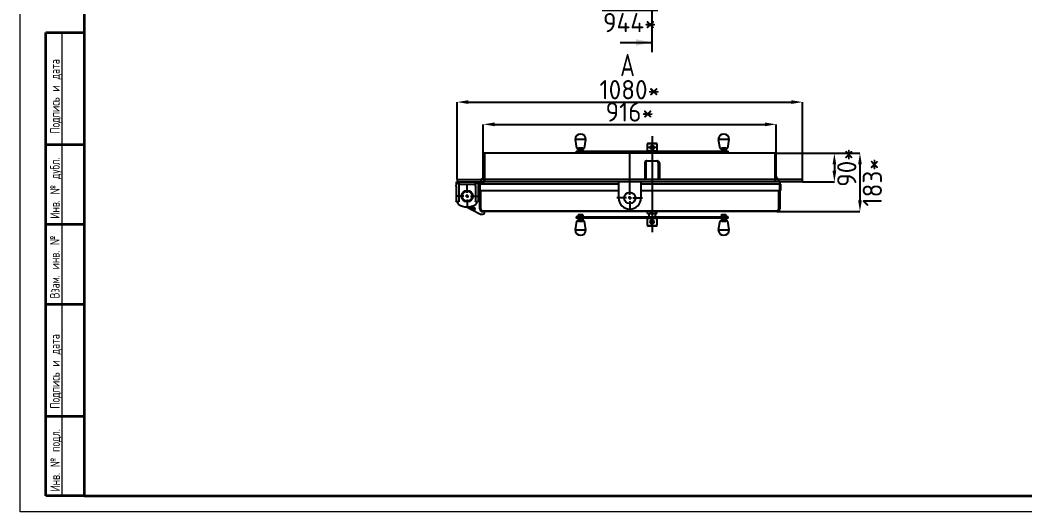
# Model space of a CAD drawing. Header units: millimetres. Extents: x 0 to 594, y 0 to 420.
# Drawn here: x 0 to 314.6, y 0 to 153.9 of the extents above; entities that cross this region are included whole.
import ezdxf

# ---------------------------------------------------------------- set-up
doc = ezdxf.new("R2010")
doc.units = ezdxf.units.MM
doc.header["$PDSIZE"] = -1
doc.layers.add('FORMAT', color=7, linetype='Continuous')
doc.layers.add('HIDDEN', color=30, linetype='Continuous')
doc.styles.add('GOST-2.304_Type-B', font='')
doc.styles.add('SLDTEXTSTYLE0', font='TXT', dxfattribs={"width": 0.7, "bigfont": 'bigfont'})
doc.styles.add('SLDTEXTSTYLE1', font='TXT', dxfattribs={"width": 0.7})
doc.styles.get('GOST-2.304_Type-B').set_extended_font_data('GOST Common')
doc.dimstyles.new('SLDDIMSTYLE0', dxfattribs={"dimtxt": 3.5, "dimasz": 3.5, "dimexe": 0, "dimexo": 0.0625, "dimgap": 0.875, "dimtad": 2, "dimdec": 1, "dimlfac": 10, "dimrnd": 1e-09, "dimzin": 12, "dimdsep": 46, "dimtxsty": 'SLDTEXTSTYLE1', "dimsah": 1, "dimcen": 0.09, "dimadec": 0, "dimazin": 3, "dimtfac": 1, "dimtdec": 1, "dimtmove": 0, "dimatfit": 0, "dimfxl": 1, "dimfrac": 2, "dimtolj": 1, "dimtzin": 12, "dimarcsym": 0})

# ---------------------------------------------------------------- blocks, each defined once
blk = doc.blocks.new('_D_1')
at = {"layer": 'Defpoints', "color": 0, "transparency": 16777216}
for p in [(143.47, 173.77), (237.87, 173.77), (237.87, 156.97)]:
    blk.add_point(p, dxfattribs=at)
at = {"layer": 'FORMAT', "color": 0, "lineweight": -2, "transparency": 16777216}
for p, q in [((143.47, 173.7), (143.47, 156.97)), ((237.87, 173.7), (237.87, 156.97)), ((146.97, 156.97), (234.37, 156.97))]:
    blk.add_line(p, q, dxfattribs=at)
at = {"layer": 'FORMAT', "color": 0, "transparency": 16777216}
for points in [[(146.97, 157.55), (146.97, 156.38), (143.47, 156.97)], [(234.37, 157.55), (234.37, 156.38), (237.87, 156.97)]]:
    blk.add_solid(points, dxfattribs=at)
at = {"layer": 'FORMAT', "color": 0, "transparency": 16777216, "insert": (190.67, 156.09), "char_height": 6, "attachment_point": 2, "style": 'GOST-2.304_Type-B'}
blk.add_mtext('\\A1;944*', dxfattribs=at)
blk = doc.blocks.new('_D_9')
at = {"layer": 'Defpoints', "color": 0, "transparency": 16777216}
for p in [(236.07, 112.24), (236.67, 93.94), (262.67, 93.94)]:
    blk.add_point(p, dxfattribs=at)
at = {"layer": 'FORMAT', "color": 0, "lineweight": -2, "transparency": 16777216}
for p, q in [((236.13, 112.24), (262.67, 112.24)), ((262.67, 108.74), (262.67, 97.44)), ((236.73, 93.94), (262.67, 93.94))]:
    blk.add_line(p, q, dxfattribs=at)
at = {"layer": 'FORMAT', "color": 0, "transparency": 16777216}
for points in [[(262.09, 108.74), (263.25, 108.74), (262.67, 112.24)], [(262.09, 97.44), (263.25, 97.44), (262.67, 93.94)]]:
    blk.add_solid(points, dxfattribs=at)
at = {"layer": 'FORMAT', "color": 0, "transparency": 16777216, "insert": (263.54, 103.09), "char_height": 6, "attachment_point": 2, "rotation": 90, "style": 'GOST-2.304_Type-B'}
blk.add_mtext('\\A1;183*', dxfattribs=at)
blk = doc.blocks.new('_D_10')
at = {"layer": 'Defpoints', "color": 0, "transparency": 16777216}
for p in [(236.07, 112.24), (244.67, 103.24), (254.67, 103.24)]:
    blk.add_point(p, dxfattribs=at)
at = {"layer": 'FORMAT', "color": 0, "lineweight": -2, "transparency": 16777216}
for p, q in [((236.13, 112.24), (254.67, 112.24)), ((254.67, 108.74), (254.67, 106.74)), ((244.73, 103.24), (254.67, 103.24))]:
    blk.add_line(p, q, dxfattribs=at)
at = {"layer": 'FORMAT', "color": 0, "transparency": 16777216}
for points in [[(254.09, 108.74), (255.25, 108.74), (254.67, 112.24)], [(254.09, 106.74), (255.25, 106.74), (254.67, 103.24)]]:
    blk.add_solid(points, dxfattribs=at)
at = {"layer": 'FORMAT', "color": 0, "transparency": 16777216, "insert": (255.54, 107.74), "char_height": 6, "attachment_point": 2, "rotation": 90, "style": 'GOST-2.304_Type-B'}
blk.add_mtext('\\A1;90*', dxfattribs=at)
blk = doc.blocks.new('_D_11')
at = {"layer": 'Defpoints', "color": 0, "transparency": 16777216}
for p in [(236.47, 121.26), (144.87, 111.91), (236.47, 111.91)]:
    blk.add_point(p, dxfattribs=at)
at = {"layer": 'FORMAT', "color": 0, "lineweight": -2, "transparency": 16777216}
for p, q in [((144.87, 111.97), (144.87, 121.26)), ((148.37, 121.26), (232.97, 121.26)), ((236.47, 111.97), (236.47, 121.26))]:
    blk.add_line(p, q, dxfattribs=at)
at = {"layer": 'FORMAT', "color": 0, "transparency": 16777216}
for points in [[(148.37, 121.84), (148.37, 120.67), (144.87, 121.26)], [(232.97, 121.84), (232.97, 120.67), (236.47, 121.26)]]:
    blk.add_solid(points, dxfattribs=at)
at = {"layer": 'FORMAT', "color": 0, "transparency": 16777216, "insert": (190.67, 128.13), "char_height": 6, "attachment_point": 2, "style": 'GOST-2.304_Type-B'}
blk.add_mtext('\\A1;916*', dxfattribs=at)
blk = doc.blocks.new('_D_12')
at = {"layer": 'Defpoints', "color": 0, "transparency": 16777216}
for p in [(244.67, 128.23), (136.67, 104.04), (244.67, 104.04)]:
    blk.add_point(p, dxfattribs=at)
at = {"layer": 'FORMAT', "color": 0, "lineweight": -2, "transparency": 16777216}
for p, q in [((136.67, 104.1), (136.67, 128.23)), ((140.17, 128.23), (241.17, 128.23)), ((244.67, 104.1), (244.67, 128.23))]:
    blk.add_line(p, q, dxfattribs=at)
at = {"layer": 'FORMAT', "color": 0, "transparency": 16777216}
for points in [[(140.17, 128.81), (140.17, 127.64), (136.67, 128.23)], [(241.17, 128.81), (241.17, 127.64), (244.67, 128.23)]]:
    blk.add_solid(points, dxfattribs=at)
at = {"layer": 'FORMAT', "color": 0, "transparency": 16777216, "insert": (190.67, 135.1), "char_height": 6, "attachment_point": 2, "style": 'GOST-2.304_Type-B'}
blk.add_mtext('\\A1;1080*', dxfattribs=at)
blk = doc.blocks.new('SW_CENTERMARKSYMBOL_1')
at = {"layer": 'FORMAT', "color": 0}
for p, q in [((0, 1), (0, 3.55)), ((-1, 0), (-3.55, 0)), ((0, 0), (-0.5, 0)), ((0, 0), (0, 0.5)), ((0, 0), (0, -0.5)), ((0, 0), (0.5, 0)), ((1, 0), (3.55, 0)), ((0, -1), (0, -3.55))]:
    blk.add_line(p, q, dxfattribs=at)
blk = doc.blocks.new('SW_CENTERMARKSYMBOL_2')
at = {"layer": 'FORMAT', "color": 0}
for p, q in [((0, 1), (0, 13.83)), ((-1, 0), (-4, 0)), ((0, 0), (-0.5, 0)), ((0, 0), (0, 0.5)), ((0, 0), (0, -0.5)), ((0, 0), (0.5, 0)), ((1, 0), (4, 0)), ((0, -1), (0, -4))]:
    blk.add_line(p, q, dxfattribs=at)

msp = doc.modelspace()

# ---------------------------------------------------------------- linework, layer by layer
at = {"color": 7, "linetype": 'Continuous', "lineweight": 35}
for p, q in [((20, 415), (20, 5)), ((8, 5), (8, 150)), ((8, 150), (20, 150)), ((8, 115), (20, 115)), ((8, 90), (20, 90)), ((8, 65), (20, 65)), ((8, 30), (20, 30)), ((20, 5), (8, 5)), ((20, 5), (589, 5))]:
    msp.add_line(p, q, dxfattribs=at)
at = {"color": 7, "linetype": 'Continuous', "lineweight": 18}
msp.add_line((13, 150), (13, 5), dxfattribs=at)
at = {"layer": 'FORMAT'}
for p, q in [((197.67, 143.872), (197.67, 403.198)), ((187.67, 146.872), (197.67, 146.872)), ((173.57, 116.528), (174.03, 113.828)), ((176.254, 116.528), (173.57, 116.528)), ((176.97, 116.528), (176.254, 116.528)), ((176.51, 113.828), (176.97, 116.528)), ((197.67, 117.549), (197.67, 87.488)), ((218.37, 116.528), (218.83, 113.828)), ((221.076, 116.528), (218.37, 116.528)), ((221.77, 116.528), (221.076, 116.528)), ((221.31, 113.828), (221.77, 116.528)), ((174.03, 113.828), (176.51, 113.828)), ((174.542, 113.722), (174.594, 113.765)), ((174.542, 113.234), (174.542, 113.722)), ((174.685, 113.818), (174.594, 113.765)), ((175.677, 113.818), (174.685, 113.818)), ((174.87, 113.828), (174.87, 113.818)), ((175.064, 113.234), (175.064, 113.722)), ((175.67, 113.818), (175.67, 113.828)), ((175.855, 113.818), (175.677, 113.818)), ((175.792, 113.722), (175.792, 113.234)), ((175.946, 113.765), (175.855, 113.818)), ((175.998, 113.234), (175.998, 113.722)), ((196.2, 115.288), (196.12, 115.208)), ((196.12, 115.208), (196.12, 112.968)), ((197.667, 115.208), (196.12, 115.208)), ((199.14, 115.288), (196.2, 115.288)), ((199.133, 114.038), (196.204, 114.038)), ((197.954, 114.538), (197.377, 114.538)), ((197.377, 113.538), (197.954, 113.538)), ((197.667, 114.638), (197.666, 114.638)), ((197.666, 113.438), (197.667, 113.438)), ((199.22, 115.208), (197.667, 115.208)), ((197.955, 114.538), (198.244, 114.038)), ((198.244, 114.038), (197.955, 113.538)), ((198.244, 114.038), (198.243, 114.038)), ((199.22, 115.208), (199.14, 115.288)), ((199.22, 112.968), (199.22, 115.208)), ((218.83, 113.828), (221.31, 113.828)), ((219.32, 113.234), (219.32, 113.722)), ((219.485, 113.818), (219.339, 113.734)), ((220.336, 113.818), (219.485, 113.818)), ((219.662, 113.234), (219.662, 113.722)), ((219.67, 113.828), (219.67, 113.818)), ((220.655, 113.818), (220.336, 113.818)), ((220.411, 113.722), (220.411, 113.234)), ((220.47, 113.818), (220.47, 113.828)), ((220.8, 113.734), (220.655, 113.818)), ((220.819, 113.722), (220.797, 113.733)), ((220.819, 113.234), (220.819, 113.722)), ((144.87, 105.038), (144.87, 111.908)), ((145.2, 112.238), (145.27, 112.238)), ((236.07, 112.238), (145.27, 112.238)), ((145.27, 112.238), (145.27, 111.908)), ((145.27, 111.908), (145.27, 105.038)), ((173.87, 112.888), (173.87, 112.488)), ((173.87, 112.888), (175.172, 112.888)), ((173.87, 112.488), (175.172, 112.488)), ((174.47, 113.048), (174.47, 112.888)), ((175.318, 113.048), (174.47, 113.048)), ((174.47, 112.488), (174.47, 112.328)), ((174.47, 112.328), (176.07, 112.328)), ((174.542, 113.234), (174.594, 113.191)), ((174.547, 112.238), (174.547, 112.328)), ((174.594, 113.191), (174.685, 113.138)), ((174.685, 113.138), (175.855, 113.138)), ((174.87, 113.138), (174.87, 113.048)), ((175.084, 112.238), (175.084, 112.328)), ((175.172, 112.888), (197.685, 112.888)), ((197.685, 112.488), (175.172, 112.488)), ((176.07, 113.048), (175.318, 113.048)), ((175.67, 113.048), (175.67, 113.138)), ((175.806, 112.238), (175.806, 112.328)), ((175.855, 113.138), (175.946, 113.191)), ((175.993, 112.238), (175.993, 112.328)), ((176.07, 112.888), (176.07, 113.048)), ((176.07, 112.328), (176.07, 112.488)), ((196.12, 112.968), (196.2, 112.888)), ((196.12, 112.968), (197.667, 112.968)), ((196.62, 112.488), (196.62, 112.238)), ((197.667, 112.968), (199.22, 112.968)), ((197.685, 112.488), (197.685, 112.888)), ((197.685, 112.888), (220.181, 112.888)), ((220.181, 112.488), (197.685, 112.488)), ((198.72, 112.238), (198.72, 112.488)), ((199.14, 112.888), (199.22, 112.968)), ((219.27, 113.048), (219.27, 112.888)), ((219.306, 113.048), (219.27, 113.048)), ((219.27, 112.488), (219.27, 112.328)), ((219.27, 112.328), (220.633, 112.328)), ((220.87, 113.048), (219.306, 113.048)), ((219.339, 113.222), (219.485, 113.138)), ((219.38, 112.238), (219.38, 112.328)), ((219.485, 113.138), (220.655, 113.138)), ((219.67, 113.138), (219.67, 113.048)), ((219.982, 112.238), (219.982, 112.328)), ((220.181, 112.888), (221.47, 112.888)), ((220.181, 112.488), (221.47, 112.488)), ((220.47, 113.048), (220.47, 113.138)), ((220.633, 112.328), (220.87, 112.328)), ((220.655, 113.138), (220.8, 113.222)), ((220.671, 112.238), (220.671, 112.328)), ((220.759, 112.238), (220.759, 112.328)), ((220.798, 113.226), (220.819, 113.234)), ((220.87, 112.888), (220.87, 113.048)), ((220.87, 112.328), (220.87, 112.488)), ((221.47, 112.488), (221.47, 112.888)), ((236.14, 112.238), (236.07, 112.238)), ((236.07, 112.238), (236.07, 111.908)), ((236.07, 111.908), (236.07, 105.038)), ((236.47, 105.038), (236.47, 111.908)), ((195.37, 109.238), (195.67, 109.238)), ((195.37, 109.238), (195.37, 104.038)), ((195.67, 109.238), (195.67, 104.038)), ((195.741, 106.967), (195.67, 106.879)), ((195.741, 109.238), (195.741, 104.038)), ((196.02, 109.838), (195.97, 109.838)), ((196.02, 109.838), (199.32, 109.838)), ((199.37, 109.838), (199.32, 109.838)), ((199.599, 109.238), (199.599, 104.038)), ((199.67, 106.879), (199.599, 106.967)), ((199.97, 109.238), (199.67, 109.238)), ((199.67, 109.238), (199.67, 104.038)), ((199.97, 109.238), (199.97, 104.038)), ((136.67, 104.038), (136.67, 103.238)), ((136.67, 104.038), (144.07, 104.038)), ((144.07, 104.038), (144.07, 103.238)), ((144.07, 104.038), (145.07, 104.038)), ((145.07, 104.038), (145.07, 103.238)), ((145.07, 104.038), (145.27, 104.038)), ((145.27, 105.038), (145.27, 104.038)), ((236.07, 104.038), (145.27, 104.038)), ((145.27, 104.038), (145.27, 103.708)), ((195.741, 106.766), (195.67, 106.665)), ((199.599, 106.928), (199.67, 106.838)), ((236.07, 105.038), (236.07, 104.038)), ((236.27, 104.038), (236.07, 104.038)), ((236.07, 104.038), (236.07, 103.708)), ((237.27, 104.038), (236.27, 104.038)), ((236.27, 103.238), (236.27, 104.038)), ((237.27, 103.238), (237.27, 104.038)), ((244.67, 104.038), (237.27, 104.038)), ((244.67, 103.238), (244.67, 104.038)), ((136.42, 102.838), (136.42, 102.265)), ((137.22, 102.838), (136.42, 102.838)), ((136.42, 101.889), (136.42, 102.265)), ((136.42, 101.889), (136.42, 97.162)), ((136.47, 102.838), (136.47, 103.238)), ((136.67, 103.238), (136.47, 103.238)), ((136.67, 103.238), (144.07, 103.238)), ((137.22, 102.438), (137.22, 103.238)), ((137.22, 102.838), (137.22, 102.265)), ((142.42, 102.438), (137.22, 102.438)), ((137.22, 102.265), (137.22, 101.889)), ((137.22, 101.889), (137.22, 97.162)), ((142.42, 102.438), (142.42, 103.238)), ((143.22, 102.838), (142.42, 102.838)), ((142.42, 102.838), (142.42, 102.265)), ((142.42, 101.889), (142.42, 102.265)), ((142.42, 101.889), (142.42, 97.162)), ((143.17, 102.838), (143.17, 103.238)), ((143.22, 102.838), (143.22, 102.265)), ((143.22, 102.265), (143.22, 101.889)), ((143.22, 101.889), (143.22, 97.162)), ((143.37, 101.838), (143.22, 101.838)), ((143.37, 100.538), (143.37, 101.838)), ((143.47, 102.538), (143.77, 102.538)), ((143.47, 100.538), (143.47, 102.538)), ((143.77, 103.238), (143.77, 102.538)), ((187.17, 102.538), (143.77, 102.538)), ((143.77, 102.538), (143.77, 100.538)), ((144.07, 103.238), (145.07, 103.238)), ((145.07, 103.238), (145.27, 103.238)), ((145.27, 103.708), (145.27, 103.238)), ((236.07, 103.238), (145.27, 103.238)), ((187.17, 103.238), (187.17, 102.238)), ((187.17, 102.238), (187.17, 98.238)), ((194.17, 103.238), (194.17, 102.238)), ((237.57, 102.538), (194.17, 102.538)), ((194.17, 102.238), (194.17, 98.238)), ((236.07, 103.708), (236.07, 103.238)), ((236.27, 103.238), (236.07, 103.238)), ((237.27, 103.238), (236.27, 103.238)), ((244.67, 103.238), (237.27, 103.238)), ((237.57, 103.238), (237.57, 102.538)), ((237.57, 100.538), (237.57, 102.538)), ((237.57, 102.538), (237.87, 102.538)), ((237.87, 100.538), (237.87, 102.538)), ((143.47, 100.538), (143.37, 100.538)), ((143.47, 100.538), (143.77, 100.538)), ((143.77, 100.538), (187.17, 100.538)), ((143.77, 94.838), (143.77, 100.538)), ((144.07, 94.838), (144.07, 100.538)), ((194.17, 100.538), (237.57, 100.538)), ((237.27, 94.838), (237.27, 100.538)), ((237.57, 100.538), (237.87, 100.538)), ((237.57, 100.538), (237.57, 94.838)), ((136.42, 97.038), (136.42, 97.162)), ((137.22, 97.038), (136.42, 97.038)), ((136.82, 97.038), (136.82, 96.696)), ((137.22, 97.162), (137.22, 97.038)), ((139.616, 95.442), (143.597, 93.325)), ((140.322, 95.463), (142.128, 94.503)), ((140.345, 95.462), (140.339, 95.465)), ((140.345, 95.462), (140.347, 95.466)), ((142.111, 94.523), (140.345, 95.462)), ((142.299, 94.876), (140.984, 95.575)), ((142.325, 94.874), (140.999, 95.579)), ((142.111, 94.523), (142.299, 94.876)), ((142.133, 94.512), (142.111, 94.523)), ((142.128, 94.503), (142.325, 94.874)), ((142.321, 94.865), (142.299, 94.876)), ((142.42, 97.038), (142.42, 97.162)), ((143.22, 97.038), (142.42, 97.038)), ((142.82, 96.696), (142.82, 97.038)), ((143.22, 97.162), (143.22, 97.038)), ((144.348, 93.138), (144.77, 93.138)), ((144.67, 94.238), (236.67, 94.238)), ((236.67, 93.938), (144.67, 93.938)), ((145.27, 93.638), (145.27, 93.938)), ((173.87, 92.288), (173.87, 91.888)), ((175.172, 92.288), (173.87, 92.288)), ((175.172, 91.888), (173.87, 91.888)), ((174.47, 92.448), (174.47, 92.288)), ((175.295, 92.448), (174.47, 92.448)), ((174.47, 91.888), (174.47, 91.728)), ((174.47, 91.728), (176.07, 91.728)), ((174.54, 91.542), (174.54, 91.054)), ((174.545, 92.882), (174.545, 92.448)), ((174.685, 91.638), (174.592, 91.584)), ((174.685, 92.978), (174.597, 92.927)), ((175.855, 92.978), (174.685, 92.978)), ((174.867, 91.638), (174.685, 91.638)), ((174.739, 92.448), (174.739, 92.882)), ((174.754, 91.542), (174.754, 91.054)), ((175.855, 91.638), (174.867, 91.638)), ((174.87, 91.728), (174.87, 91.638)), ((175.172, 92.288), (197.685, 92.288)), ((197.685, 91.888), (175.172, 91.888)), ((176.07, 92.448), (175.295, 92.448)), ((175.463, 92.882), (175.463, 92.448)), ((175.483, 91.054), (175.483, 91.542)), ((175.67, 91.638), (175.67, 91.728)), ((175.943, 92.927), (175.855, 92.978)), ((175.948, 91.584), (175.855, 91.638)), ((176, 91.542), (175.948, 91.583)), ((175.995, 92.882), (175.995, 92.448)), ((176, 91.542), (176, 91.054)), ((176.07, 92.288), (176.07, 92.448)), ((176.07, 91.728), (176.07, 91.888)), ((196.2, 91.888), (196.12, 91.808)), ((196.12, 91.808), (196.12, 89.568)), ((199.22, 91.808), (196.12, 91.808)), ((196.168, 93.338), (196.168, 93.938)), ((196.168, 93.338), (197.282, 93.338)), ((196.62, 93.338), (196.62, 92.288)), ((197.112, 90.738), (197.401, 91.238)), ((197.282, 93.338), (197.282, 93.938)), ((197.282, 93.338), (198.783, 93.338)), ((197.982, 91.238), (197.405, 91.238)), ((197.685, 92.288), (197.685, 91.888)), ((197.685, 92.288), (220.181, 92.288)), ((220.181, 91.888), (197.685, 91.888)), ((197.69, 91.338), (197.688, 91.338)), ((198.72, 92.288), (198.72, 93.338)), ((198.783, 93.338), (198.783, 93.938)), ((198.783, 93.338), (199.171, 93.338)), ((199.22, 91.808), (199.14, 91.888)), ((199.171, 93.338), (199.171, 93.938)), ((199.22, 89.568), (199.22, 91.808)), ((219.27, 92.448), (219.27, 92.288)), ((220.87, 92.448), (219.27, 92.448)), ((219.27, 91.888), (219.27, 91.728)), ((219.27, 91.728), (220.87, 91.728)), ((219.345, 91.552), (219.32, 91.542)), ((219.32, 91.542), (219.32, 91.054)), ((219.485, 91.638), (219.343, 91.556)), ((219.377, 92.882), (219.377, 92.448)), ((219.485, 92.978), (219.412, 92.936)), ((219.472, 92.882), (219.472, 92.448)), ((219.604, 92.978), (219.485, 92.978)), ((219.808, 91.638), (219.485, 91.638)), ((220.655, 92.978), (219.604, 92.978)), ((219.67, 91.728), (219.67, 91.638)), ((219.734, 91.542), (219.734, 91.054)), ((220.655, 91.638), (219.808, 91.638)), ((220.165, 92.448), (220.165, 92.882)), ((221.47, 92.288), (220.181, 92.288)), ((221.47, 91.888), (220.181, 91.888)), ((220.47, 91.638), (220.47, 91.728)), ((220.483, 91.054), (220.483, 91.542)), ((220.727, 92.936), (220.655, 92.978)), ((220.796, 91.556), (220.655, 91.638)), ((220.762, 92.882), (220.762, 92.448)), ((220.819, 91.542), (220.819, 91.054)), ((220.87, 92.288), (220.87, 92.448)), ((220.87, 91.728), (220.87, 91.888)), ((221.47, 91.888), (221.47, 92.288)), ((174.03, 90.948), (173.57, 88.248)), ((173.57, 88.248), (174.3, 88.248)), ((174.562, 90.948), (174.03, 90.948)), ((174.3, 88.248), (176.97, 88.248)), ((176.51, 90.948), (174.562, 90.948)), ((174.592, 91.012), (174.685, 90.958)), ((174.685, 90.958), (175.855, 90.958)), ((174.87, 90.958), (174.87, 90.948)), ((175.67, 90.948), (175.67, 90.958)), ((175.855, 90.958), (175.948, 91.012)), ((176, 91.054), (175.948, 91.013)), ((176.97, 88.248), (176.51, 90.948)), ((196.12, 89.568), (196.2, 89.488)), ((196.12, 89.568), (199.22, 89.568)), ((196.2, 89.488), (197.687, 89.488)), ((197.112, 90.738), (197.116, 90.738)), ((197.401, 90.238), (197.112, 90.738)), ((197.405, 90.238), (197.982, 90.238)), ((197.687, 89.488), (199.14, 89.488)), ((197.688, 90.138), (197.69, 90.138)), ((199.14, 89.488), (199.22, 89.568)), ((218.83, 90.948), (218.37, 88.248)), ((218.37, 88.248), (219.077, 88.248)), ((219.345, 90.948), (218.83, 90.948)), ((219.077, 88.248), (221.77, 88.248)), ((219.345, 91.045), (219.32, 91.054)), ((219.343, 91.04), (219.485, 90.958)), ((221.31, 90.948), (219.345, 90.948)), ((219.485, 90.958), (220.655, 90.958)), ((219.67, 90.958), (219.67, 90.948)), ((220.47, 90.948), (220.47, 90.958)), ((220.655, 90.958), (220.796, 91.04)), ((221.77, 88.248), (221.31, 90.948))]:
    msp.add_line(p, q, dxfattribs=at)
at = {"layer": 'FORMAT', "flags": 128}
for points in [[(175.998, 113.722), (175.944, 113.767), (175.888, 113.78), (175.792, 113.722)], [(197.377, 114.538), (197.222, 114.27), (197.088, 114.038)], [(197.088, 114.038), (197.243, 113.77), (197.377, 113.538)], [(198.243, 114.038), (198.088, 114.306), (197.954, 114.538)], [(197.954, 113.538), (198.109, 113.806), (198.243, 114.038)], [(175.998, 113.234), (175.944, 113.19), (175.888, 113.176), (175.792, 113.234)], [(195.67, 106.738), (195.688, 107.01), (195.741, 107.265)], [(195.948, 109.836), (195.854, 109.785), (195.783, 109.674), (195.756, 109.587), (195.74, 109.483), (195.735, 109.365), (195.741, 109.238)], [(199.42, 109.836), (199.42, 109.836), (199.417, 109.836), (199.409, 109.837), (199.396, 109.837), (199.381, 109.838), (199.37, 109.838)], [(199.599, 109.238), (199.602, 109.374), (199.596, 109.494), (199.581, 109.594), (199.557, 109.674), (199.488, 109.781), (199.435, 109.822), (199.391, 109.836)], [(199.599, 107.265), (199.651, 107.01), (199.67, 106.738)], [(195.67, 106.838), (195.683, 106.855), (195.741, 106.928)], [(199.67, 106.665), (199.629, 106.725), (199.599, 106.766)], [(174.54, 91.542), (174.596, 91.587), (174.654, 91.6), (174.754, 91.542)], [(174.545, 92.882), (174.596, 92.927), (174.649, 92.94), (174.739, 92.882)], [(174.739, 92.882), (175.101, 92.941), (175.463, 92.882)], [(175.995, 92.882), (175.944, 92.927), (175.943, 92.927)], [(197.405, 91.238), (197.251, 90.97), (197.116, 90.738)], [(198.271, 90.738), (198.117, 91.006), (197.982, 91.238)], [(219.377, 92.882), (219.402, 92.927), (219.428, 92.94), (219.472, 92.882)], [(220.165, 92.882), (220.463, 92.941), (220.762, 92.882)], [(220.762, 92.882), (220.737, 92.927), (220.725, 92.933)], [(174.54, 91.054), (174.596, 91.01), (174.654, 90.996), (174.754, 91.054)], [(197.116, 90.738), (197.271, 90.47), (197.405, 90.238)], [(197.982, 90.238), (198.137, 90.506), (198.271, 90.738)], [(220.794, 91.041), (220.731, 91.01), (220.639, 90.996), (220.483, 91.054)]]:
    msp.add_lwpolyline(points, dxfattribs=at)
at = {"layer": 'FORMAT'}
for centre, radius in [((197.666, 114.038), 0.6), ((197.665, 114.038), 0.45), ((139.82, 98.788), 1.8), ((139.82, 98.788), 1.6), ((190.67, 98.238), 1.75), ((197.69, 90.738), 0.6), ((197.694, 90.738), 0.45)]:
    msp.add_circle(centre, radius, dxfattribs=at)
for centre, radius, start, end in [((175.27, 116.528), 1.7, 360, 180), ((220.07, 116.528), 1.7, 360, 180), ((174.803, 113.157), 0.623, 65.24675, 114.75325), ((175.428, 112.596), 1.184, 72.08445, 107.91555), ((197.667, 114.038), 0.6, 270.00009, 89.99991), ((219.491, 113.494), 0.285, 53.18269, 126.81731), ((220.037, 112.528), 1.252, 72.58644, 107.41356), ((220.615, 113.387), 0.393, 58.72759, 121.27241), ((145.2, 111.908), 0.33, 90, 180), ((174.803, 113.799), 0.623, 245.24675, 294.75325), ((175.428, 114.36), 1.184, 252.08445, 287.91555), ((219.496, 113.448), 0.271, 235.10187, 307.7082), ((220.037, 114.429), 1.252, 252.58644, 287.41356), ((220.615, 113.569), 0.393, 238.72759, 301.27241), ((236.14, 111.908), 0.33, 0, 90), ((195.97, 109.238), 0.6, 94.29723, 180), ((195.945, 109.244), 0.275, 138.87157, 181.18054), ((195.97, 109.239), 0.599, 89.99478, 94.725), ((195.97, 110.437), 0.601, 267.91804, 274.7722), ((199.37, 110.437), 0.601, 265.22554, 272.04093), ((199.37, 109.238), 0.6, 0, 85.70278), ((199.399, 109.246), 0.27, 358.39753, 42.42469), ((143.87, 105.038), 1, 270, 0), ((195.861, 104.936), 0.191, 179.31846, 231.01015), ((199.492, 104.932), 0.178, 307.07248, 2.0836), ((237.47, 105.038), 1, 180, 270), ((190.67, 98.238), 3.5, 180, 270), ((190.67, 98.238), 3.5, 270, 0), ((137.32, 96.696), 0.5, 180, 236.25101), ((139.82, 100.438), 5, 236.25101, 303.74899), ((142.32, 96.696), 0.5, 303.74899, 0), ((144.67, 94.838), 0.9, 180, 270), ((144.67, 94.838), 0.6, 180, 270), ((236.67, 94.838), 0.6, 270, 0), ((236.67, 94.838), 0.9, 270, 0), ((144.348, 94.738), 1.6, 242, 270), ((144.77, 93.638), 0.5, 270, 0), ((175.118, 90.411), 1.189, 72.1254, 107.87461), ((175.729, 92.295), 0.645, 65.67737, 114.32263), ((175.742, 90.988), 0.611, 65.00899, 114.99101), ((197.688, 90.738), 0.6, 90.00267, 269.99733), ((219.527, 91.196), 0.403, 59.15251, 120.84749), ((219.818, 91.867), 1.073, 71.17835, 108.82165), ((220.109, 90.349), 1.251, 72.57738, 107.42262), ((220.645, 91.34), 0.259, 54.84556, 128.51971), ((175.27, 88.248), 1.7, 180, 0), ((175.118, 92.185), 1.189, 252.12539, 287.87461), ((175.742, 91.608), 0.611, 245.00899, 294.99101), ((220.07, 88.248), 1.7, 180, 0), ((219.527, 91.4), 0.403, 239.15251, 300.84749), ((220.109, 92.247), 1.251, 252.57738, 287.42262)]:
    msp.add_arc(centre, radius, start, end, dxfattribs=at)
msp.add_solid([(197.67, 146.872), (192.67, 147.872), (192.67, 145.872)], dxfattribs=at)
at = {"layer": 'HIDDEN', "color": 1, "lineweight": 18}
for p, q in [((0, 0), (0, 420)), ((594, 0), (0, 0))]:
    msp.add_line(p, q, dxfattribs=at)

# ---------------------------------------------------------------- block references
at = {"layer": 'FORMAT'}
for name, p in [('SW_CENTERMARKSYMBOL_2', (190.67, 98.238)), ('SW_CENTERMARKSYMBOL_1', (139.817, 98.788))]:
    msp.add_blockref(name, p, dxfattribs=at)

# ---------------------------------------------------------------- texts
at = {"color": 7, "linetype": 'Continuous', "lineweight": 0, "char_height": 3, "attachment_point": 1, "rotation": 90, "style": 'SLDTEXTSTYLE0'}
for s, insert in [('Подпись и дата', (9.403, 118.347)), ('Инв. № дубл.', (9.384, 91.754)), ('Взам. инв. №', (9.342, 66.804)), ('Подпись и дата', (9.398, 32.301)), ('Инв. № подл.', (9.455, 6.408))]:
    msp.add_mtext(s, dxfattribs=dict(at, insert=insert))
at = {"layer": 'FORMAT', "insert": (187.67, 143.314), "char_height": 7, "attachment_point": 1, "style": 'SLDTEXTSTYLE0'}
msp.add_mtext('А', dxfattribs=at)

# ---------------------------------------------------------------- dimensions: what is measured, and where the dimension line sits
at = {"layer": 'FORMAT'}
for base, p1, p2, picture, middle in [((237.87, 156.966), (143.47, 173.766), (237.87, 173.766), '_D_1', (190.67, 156.966)), ((236.47, 121.258), (144.87, 111.908), (236.47, 111.908), '_D_11', (190.67, 121.258))]:
    dim = msp.add_linear_dim(base=base, p1=p1, p2=p2, text='<>*', dimstyle='SLDDIMSTYLE0', override={"dimtxt": 6, "dimtxsty": 'GOST-2.304_Type-B'}, dxfattribs=at)
    dim.commit()
    dim.dimension.update_dxf_attribs({"geometry": picture, "text_midpoint": middle, "dimtype": 160})
for base, p1, p2, angle, picture, middle in [((244.67, 128.228), (136.67, 104.038), (244.67, 104.038), 0, '_D_12', (190.67, 128.228)), ((254.67, 103.238), (236.07, 112.238), (244.67, 103.238), 90, '_D_10', (254.67, 107.738)), ((262.67, 93.938), (236.07, 112.238), (236.67, 93.938), 90, '_D_9', (262.67, 103.088))]:
    dim = msp.add_linear_dim(base=base, p1=p1, p2=p2, angle=angle, text='<>*', dimstyle='SLDDIMSTYLE0', override={"dimtxt": 6, "dimtxsty": 'GOST-2.304_Type-B'}, dxfattribs=at)
    dim.commit()
    dim.dimension.update_dxf_attribs({"geometry": picture, "text_midpoint": middle, "dimtype": 160})

doc.saveas('drawing.dxf')
